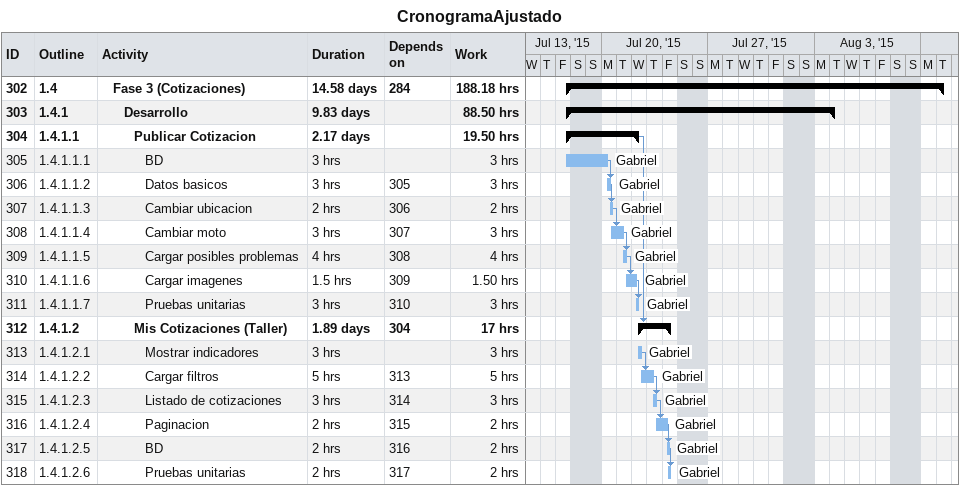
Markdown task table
CronogramaAjustado

| ID | WBS | Task | Duration | Start | Finish | Predecessors | Resources | Work (h) |
|---|---|---|---|---|---|---|---|---|
| 302 | 1.4 | **Fase 3 (Cotizaciones)** | 14.58d | 2015-07-17 | 2015-08-11 | 284 |  | 188.18 |
| 303 | 1.4.1 | **Desarrollo** | 9.83d | 2015-07-17 | 2015-08-04 |  |  | 88.50 |
| 304 | 1.4.1.1 | **Publicar Cotizacion** | 2.17d | 2015-07-17 | 2015-07-22 |  |  | 19.50 |
| 305 | 1.4.1.1.1 | BD | 3h | 2015-07-17 | 2015-07-20 |  | Gabriel | 3 |
| 306 | 1.4.1.1.2 | Datos basicos | 3h | 2015-07-20 | 2015-07-20 | 305 | Gabriel | 3 |
| 307 | 1.4.1.1.3 | Cambiar ubicacion | 2h | 2015-07-20 | 2015-07-20 | 306 | Gabriel | 2 |
| 308 | 1.4.1.1.4 | Cambiar moto | 3h | 2015-07-20 | 2015-07-21 | 307 | Gabriel | 3 |
| 309 | 1.4.1.1.5 | Cargar posibles problemas | 4h | 2015-07-21 | 2015-07-21 | 308 | Gabriel | 4 |
| 310 | 1.4.1.1.6 | Cargar imagenes | 1.5h | 2015-07-21 | 2015-07-22 | 309 | Gabriel | 1.50 |
| 311 | 1.4.1.1.7 | Pruebas unitarias | 3h | 2015-07-22 | 2015-07-22 | 310 | Gabriel | 3 |
| 312 | 1.4.1.2 | **Mis Cotizaciones (Taller)** | 1.89d | 2015-07-22 | 2015-07-24 | 304 |  | 17 |
| 313 | 1.4.1.2.1 | Mostrar indicadores | 3h | 2015-07-22 | 2015-07-22 |  | Gabriel | 3 |
| 314 | 1.4.1.2.2 | Cargar filtros | 5h | 2015-07-22 | 2015-07-23 | 313 | Gabriel | 5 |
| 315 | 1.4.1.2.3 | Listado de cotizaciones | 3h | 2015-07-23 | 2015-07-23 | 314 | Gabriel | 3 |
| 316 | 1.4.1.2.4 | Paginacion | 2h | 2015-07-23 | 2015-07-24 | 315 | Gabriel | 2 |
| 317 | 1.4.1.2.5 | BD | 2h | 2015-07-24 | 2015-07-24 | 316 | Gabriel | 2 |
| 318 | 1.4.1.2.6 | Pruebas unitarias | 2h | 2015-07-24 | 2015-07-24 | 317 | Gabriel | 2 |
